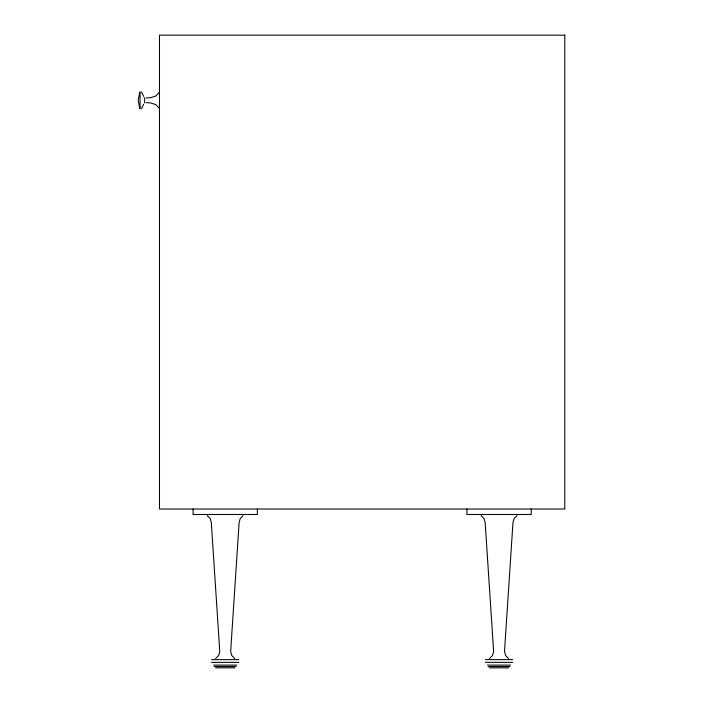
<?xml version="1.0" encoding="UTF-8"?>
<svg xmlns="http://www.w3.org/2000/svg" width="703" height="703" viewBox="0 0 703 703"><rect width="100%" height="100%" fill="white"/><g stroke="black" fill="none" stroke-linecap="round" stroke-linejoin="round"><path stroke-width="1.05" d="M139.739 92.286L138.21 100.309L139.739 108.341M143.632 104.229L141.531 108.719M159.555 92.102L155.873 95.995L150.776 97.673L146.242 97.998M243.194 515.598L240.198 518.603L239.108 522.707L230.663 651.417L231.753 655.53L234.749 658.535M215.68 658.535L218.677 655.53L219.767 651.417L211.322 522.707L210.232 518.603L207.236 515.598M517.039 515.598L514.051 518.603L512.953 522.707L504.508 651.417L505.606 655.53L508.594 658.535M489.534 658.535L492.522 655.53L493.62 651.417L485.175 522.707L484.077 518.603L481.089 515.598M211.594 659.634L238.835 659.634M485.448 659.634L512.68 659.634M211.594 662.375L238.835 662.375M485.448 662.375L512.68 662.375M213.642 665.108L236.788 665.108M487.487 665.108L510.642 665.108M214.318 666.532L236.111 666.532M488.172 666.532L509.956 666.532M215.628 667.85L234.802 667.85M489.481 667.85L508.647 667.85M146.242 102.638L150.776 102.954L155.873 104.642L159.555 108.534M141.531 91.917L143.632 96.399M531.204 509.016L531.204 514.491L466.924 514.491L466.924 509.016M257.351 509.016L257.351 514.491L193.079 514.491L193.079 509.016M144.686 97.62L144.686 103.016M140.064 91.882L140.064 108.745M564.79 35.15L159.493 35.15L159.493 509.016L564.79 509.016L564.79 35.15"/></g></svg>
